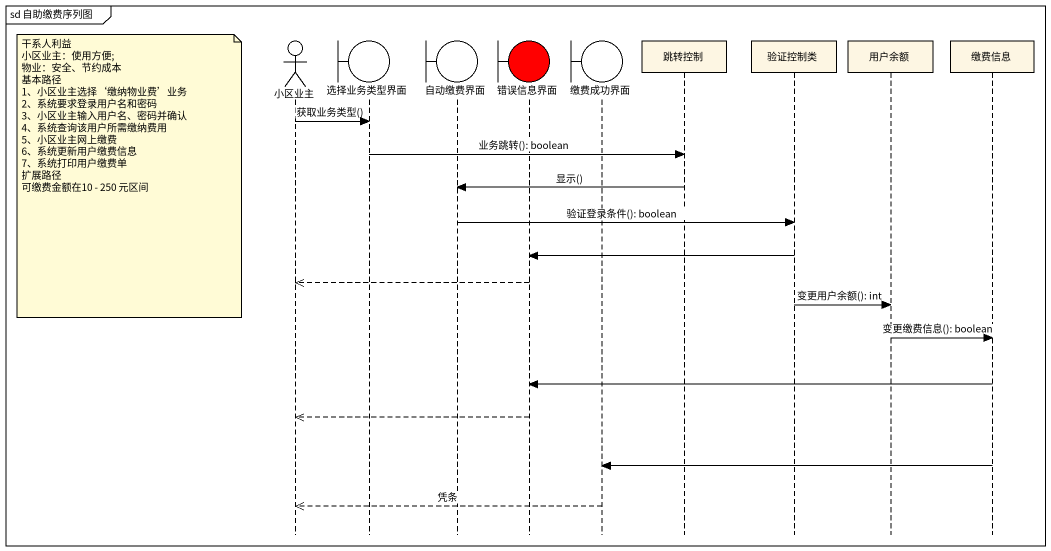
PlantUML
@startuml
mainframe sd 自助缴费序列图
hide footbox
actor 小区业主
boundary 选择业务类型界面
boundary 自动缴费界面
boundary 错误信息界面 #FF0000
boundary 缴费成功界面
participant 跳转控制
participant 验证控制类
participant 用户余额
participant 缴费信息

小区业主 -> 选择业务类型界面 : 获取业务类型()
选择业务类型界面 -> 跳转控制 : 业务跳转(): boolean
note left of 小区业主
  干系人利益
  小区业主：使用方便;
  物业：安全、节约成本
  基本路径
  1、小区业主选择‘缴纳物业费’业务
  2、系统要求登录用户名和密码
  3、小区业主输入用户名、密码并确认
  4、系统查询该用户所需缴纳费用
  5、小区业主网上缴费
  6、系统更新用户缴费信息
  7、系统打印用户缴费单
  扩展路径
  可缴费金额在10 - 250 元区间
end note
跳转控制 -> 自动缴费界面 : 显示()
自动缴费界面 -> 验证控制类 : 验证登录条件(): boolean
验证控制类 -> 错误信息界面
错误信息界面 -->> 小区业主
验证控制类 -> 用户余额 : 变更用户余额(): int
用户余额 -> 缴费信息 : 变更缴费信息(): boolean
缴费信息 -> 错误信息界面
错误信息界面 -->> 小区业主
缴费信息 -> 缴费成功界面
缴费成功界面 -->> 小区业主 : 凭条
@enduml
